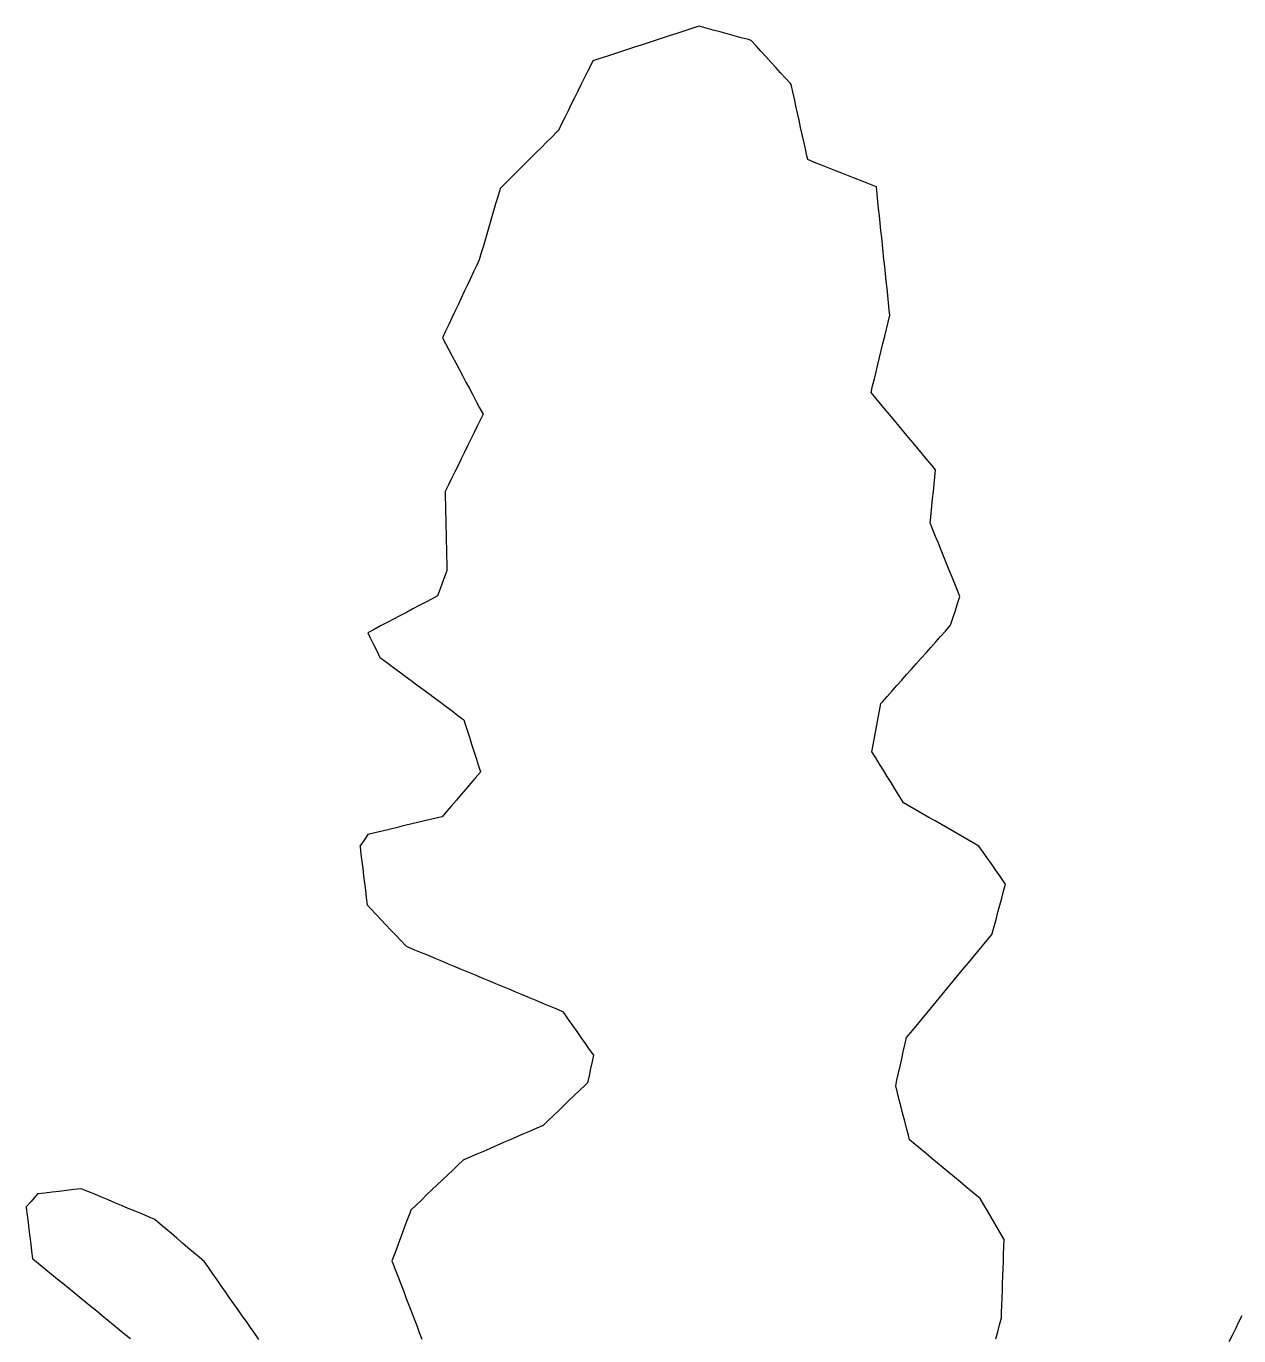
# Model space of a CAD drawing. Header units: millimetres. Extents: x 165 to 2352, y 1753 to 3323.
# Drawn here: x 1114.7 to 1281, y 3143.6 to 3323.2 of the extents above; entities that cross this region are included whole.
import ezdxf

# ---------------------------------------------------------------- set-up
doc = ezdxf.new("R2010")
doc.units = ezdxf.units.MM
doc.layers.add('ALL_ISLANDS', color=7, linetype='Continuous')
doc.layers.add('OUTLINE_ISLAND_01', color=7, linetype='Continuous')

msp = doc.modelspace()

# ---------------------------------------------------------------- linework, layer by layer
at = {"layer": 'ALL_ISLANDS'}
for points in [[(1247.6998, 3143.2129), (1247.9471, 3144.1818), (1248.1944, 3145.1508), (1248.4417, 3146.1197), (1248.4679, 3146.8459), (1248.504, 3147.8452), (1248.54, 3148.8446), (1248.5761, 3149.8439), (1248.6121, 3150.8433), (1248.6482, 3151.8426), (1248.6843, 3152.842), (1248.7203, 3153.8413), (1248.7564, 3154.8407), (1248.7924, 3155.84), (1248.8285, 3156.8394), (1248.5578, 3157.3026), (1248.0531, 3158.1659), (1247.5485, 3159.0293), (1247.0439, 3159.8926), (1246.5393, 3160.7559), (1246.0346, 3161.6193), (1245.53, 3162.4826), (1245.0838, 3162.8527), (1244.3142, 3163.4912), (1243.5445, 3164.1296), (1242.7749, 3164.7681), (1242.0052, 3165.4066), (1241.2355, 3166.045), (1240.4659, 3166.6835), (1239.6962, 3167.3219), (1238.9266, 3167.9604), (1238.1569, 3168.5989), (1237.3873, 3169.2373), (1236.6176, 3169.8758), (1235.8479, 3170.5142), (1235.6875, 3171.1403), (1235.4392, 3172.109), (1235.191, 3173.0777), (1234.9427, 3174.0464), (1234.6945, 3175.0151), (1234.4462, 3175.9838), (1234.1979, 3176.9525), (1233.9497, 3177.9211), (1234.1209, 3178.6861), (1234.3394, 3179.662), (1234.5578, 3180.6378), (1234.7762, 3181.6137), (1234.9947, 3182.5895), (1235.2131, 3183.5654), (1235.4315, 3184.5412), (1235.6486, 3184.8029), (1236.2871, 3185.5726), (1236.9255, 3186.3422), (1237.564, 3187.1119), (1238.2024, 3187.8816), (1238.8409, 3188.6512), (1239.4793, 3189.4209), (1240.1177, 3190.1906), (1240.7562, 3190.9602), (1241.3946, 3191.7299), (1242.0331, 3192.4996), (1242.6715, 3193.2693), (1243.31, 3194.0389), (1243.9484, 3194.8086), (1244.5869, 3195.5783), (1245.2253, 3196.3479), (1245.8637, 3197.1176), (1246.5022, 3197.8873), (1247.1406, 3198.6569), (1247.1856, 3198.8227), (1247.4473, 3199.7878), (1247.709, 3200.7529), (1247.9708, 3201.7181), (1248.2325, 3202.6832), (1248.4942, 3203.6484), (1248.756, 3204.6135), (1249.0177, 3205.5786), (1248.8029, 3205.8867), (1248.2309, 3206.707), (1247.6589, 3207.5272), (1247.0869, 3208.3475), (1246.515, 3209.1677), (1245.943, 3209.988), (1245.371, 3210.8083), (1244.584, 3211.2596), (1243.7165, 3211.757), (1242.849, 3212.2544), (1241.9815, 3212.7519), (1241.114, 3213.2493), (1240.2465, 3213.7468), (1239.379, 3214.2442), (1238.5115, 3214.7416), (1237.644, 3215.2391), (1236.7765, 3215.7365), (1235.909, 3216.234), (1235.0415, 3216.7314), (1234.9041, 3216.9526), (1234.3766, 3217.8022), (1233.8491, 3218.6517), (1233.3215, 3219.5012), (1232.794, 3220.3508), (1232.2664, 3221.2003), (1231.7389, 3222.0498), (1231.2114, 3222.8994), (1230.6838, 3223.7489), (1230.8165, 3224.4576), (1231.0004, 3225.4405), (1231.1843, 3226.4235), (1231.3683, 3227.4064), (1231.5522, 3228.3894), (1231.7361, 3229.3723), (1231.9201, 3230.3552), (1232.1214, 3230.5812), (1232.7866, 3231.3279), (1233.4519, 3232.0745), (1234.1171, 3232.8212), (1234.7823, 3233.5678), (1235.4475, 3234.3145), (1236.1127, 3235.0611), (1236.7779, 3235.8078), (1237.4431, 3236.5544), (1238.1084, 3237.3011), (1238.7736, 3238.0477), (1239.4388, 3238.7944), (1240.104, 3239.541), (1240.7692, 3240.2877), (1241.4344, 3241.0344), (1241.5012, 3241.2357), (1241.8158, 3242.1849), (1242.1304, 3243.1342), (1242.4449, 3244.0834), (1242.7595, 3245.0326), (1242.4308, 3245.8452), (1242.0558, 3246.7722), (1241.6808, 3247.6992), (1241.3057, 3248.6262), (1240.9307, 3249.5532), (1240.5557, 3250.4802), (1240.1807, 3251.4072), (1239.8057, 3252.3343), (1239.4306, 3253.2613), (1239.0556, 3254.1883), (1238.6806, 3255.1153), (1238.7143, 3255.4486), (1238.8148, 3256.4435), (1238.9154, 3257.4384), (1239.016, 3258.4333), (1239.1165, 3259.4283), (1239.2171, 3260.4232), (1239.3177, 3261.4181), (1239.4182, 3262.4131), (1238.9093, 3263.0216), (1238.2677, 3263.7887), (1237.6262, 3264.5558), (1236.9846, 3265.3229), (1236.3431, 3266.0899), (1235.7015, 3266.857), (1235.06, 3267.6241), (1234.4184, 3268.3912), (1233.7769, 3269.1583), (1233.1353, 3269.9253), (1232.4938, 3270.6924), (1231.8522, 3271.4595), (1231.2107, 3272.2266), (1230.5691, 3272.9937), (1230.7927, 3273.9163), (1231.0282, 3274.8882), (1231.2637, 3275.8601), (1231.4992, 3276.8319), (1231.7347, 3277.8038), (1231.9702, 3278.7757), (1232.2057, 3279.7476), (1232.4412, 3280.7194), (1232.6767, 3281.6913), (1232.9122, 3282.6632), (1233.1477, 3283.6351), (1233.0772, 3284.3068), (1232.9727, 3285.3013), (1232.8682, 3286.2958), (1232.7637, 3287.2904), (1232.6592, 3288.2849), (1232.5547, 3289.2794), (1232.4502, 3290.2739), (1232.3457, 3291.2685), (1232.2412, 3292.263), (1232.1367, 3293.2575), (1232.0322, 3294.252), (1231.9277, 3295.2466), (1231.8232, 3296.2411), (1231.7187, 3297.2356), (1231.6142, 3298.2301), (1231.5097, 3299.2247), (1231.4052, 3300.2192), (1231.3007, 3301.2137), (1231.1912, 3301.2572), (1230.2616, 3301.6259), (1229.3321, 3301.9946), (1228.4025, 3302.3633), (1227.473, 3302.7321), (1226.5435, 3303.1008), (1225.6139, 3303.4695), (1224.6844, 3303.8382), (1223.7548, 3304.207), (1222.8253, 3304.5757), (1221.8958, 3304.9444), (1221.7799, 3305.4698), (1221.5646, 3306.4464), (1221.3493, 3307.4229), (1221.1339, 3308.3995), (1220.9186, 3309.376), (1220.7033, 3310.3525), (1220.4879, 3311.3291), (1220.2726, 3312.3056), (1220.0573, 3313.2822), (1219.8419, 3314.2587), (1219.6266, 3315.2353), (1219.5036, 3315.3712), (1218.8328, 3316.1129), (1218.162, 3316.8545), (1217.4912, 3317.5961), (1216.8203, 3318.3378), (1216.1495, 3319.0794), (1215.4787, 3319.821), (1214.8079, 3320.5626), (1214.1371, 3321.3043), (1213.7436, 3321.4113), (1212.7787, 3321.6739), (1211.8138, 3321.9364), (1210.8488, 3322.1989), (1209.8839, 3322.4615), (1208.919, 3322.724), (1207.9541, 3322.9865), (1206.9891, 3323.249), (1206.669, 3323.1446), (1205.7182, 3322.8346), (1204.7675, 3322.5245), (1203.8168, 3322.2144), (1202.8661, 3321.9044), (1201.9154, 3321.5943), (1200.9647, 3321.2843), (1200.0139, 3320.9742), (1199.0632, 3320.6642), (1198.1125, 3320.3541), (1197.1618, 3320.044), (1196.2111, 3319.734), (1195.2603, 3319.4239), (1194.3096, 3319.1139), (1193.3589, 3318.8038), (1192.4082, 3318.4938), (1192.1216, 3317.9145), (1191.6783, 3317.0181), (1191.2349, 3316.1218), (1190.7915, 3315.2255), (1190.3481, 3314.3291), (1189.9048, 3313.4328), (1189.4614, 3312.5365), (1189.018, 3311.6401), (1188.5746, 3310.7438), (1188.1313, 3309.8474), (1187.6879, 3308.9511), (1187.4896, 3308.7531), (1186.7821, 3308.0464), (1186.0746, 3307.3397), (1185.3671, 3306.633), (1184.6596, 3305.9263), (1183.952, 3305.2196), (1183.2445, 3304.5129), (1182.537, 3303.8062), (1181.8295, 3303.0995), (1181.122, 3302.3928), (1180.4145, 3301.6861), (1179.707, 3300.9794), (1179.6518, 3300.791), (1179.3708, 3299.8312), (1179.0898, 3298.8715), (1178.8088, 3297.9118), (1178.5279, 3296.9521), (1178.2469, 3295.9924), (1177.9659, 3295.0327), (1177.6849, 3294.073), (1177.4039, 3293.1133), (1177.1229, 3292.1536), (1176.8419, 3291.1938), (1176.4984, 3290.4675), (1176.0708, 3289.5635), (1175.6433, 3288.6595), (1175.2157, 3287.7555), (1174.7882, 3286.8515), (1174.3606, 3285.9476), (1173.933, 3285.0436), (1173.5055, 3284.1396), (1173.0779, 3283.2356), (1172.6503, 3282.3316), (1172.2228, 3281.4276), (1171.7952, 3280.5236), (1172.2116, 3279.7382), (1172.68, 3278.8547), (1173.1484, 3277.9712), (1173.6168, 3277.0877), (1174.0853, 3276.2042), (1174.5537, 3275.3207), (1175.0221, 3274.4372), (1175.4905, 3273.5537), (1175.9589, 3272.6701), (1176.4273, 3271.7866), (1176.8957, 3270.9031), (1177.3641, 3270.0196), (1177.0125, 3269.303), (1176.5719, 3268.4053), (1176.1314, 3267.5076), (1175.6908, 3266.6099), (1175.2503, 3265.7121), (1174.8097, 3264.8144), (1174.3692, 3263.9167), (1173.9286, 3263.0189), (1173.4881, 3262.1212), (1173.0475, 3261.2235), (1172.607, 3260.3258), (1172.1664, 3259.428), (1172.185, 3258.6161), (1172.2078, 3257.6164), (1172.2306, 3256.6167), (1172.2535, 3255.6169), (1172.2763, 3254.6172), (1172.2991, 3253.6175), (1172.3219, 3252.6177), (1172.3448, 3251.618), (1172.3676, 3250.6182), (1172.3904, 3249.6185), (1172.4133, 3248.6188), (1172.1639, 3247.9406), (1171.8187, 3247.0021), (1171.4736, 3246.0635), (1171.1284, 3245.125), (1170.3791, 3244.7286), (1169.4952, 3244.2609), (1168.6113, 3243.7933), (1167.7274, 3243.3256), (1166.8435, 3242.858), (1165.9596, 3242.3903), (1165.0757, 3241.9227), (1164.1917, 3241.455), (1163.3078, 3240.9874), (1162.4239, 3240.5197), (1161.54, 3240.0521), (1161.8816, 3239.3658), (1162.3272, 3238.4706), (1162.7728, 3237.5753), (1163.2184, 3236.6801), (1163.4828, 3236.4837), (1164.2856, 3235.8874), (1165.0883, 3235.2911), (1165.8911, 3234.6948), (1166.6938, 3234.0985), (1167.4966, 3233.5022), (1168.2994, 3232.9059), (1169.1021, 3232.3096), (1169.9049, 3231.7133), (1170.7077, 3231.117), (1171.5104, 3230.5207), (1172.3132, 3229.9244), (1173.116, 3229.3282), (1173.9187, 3228.7319), (1174.7215, 3228.1356), (1174.8801, 3227.6407), (1175.1855, 3226.6885), (1175.4908, 3225.7362), (1175.7961, 3224.784), (1176.1014, 3223.8317), (1176.4067, 3222.8795), (1176.7121, 3221.9272), (1177.0174, 3220.975), (1176.9492, 3220.8952), (1176.2998, 3220.1348), (1175.6503, 3219.3744), (1175.0009, 3218.614), (1174.3514, 3217.8536), (1173.702, 3217.0931), (1173.0525, 3216.3327), (1172.4031, 3215.5723), (1171.7536, 3214.8119), (1171.2927, 3214.7033), (1170.3194, 3214.4739), (1169.346, 3214.2446), (1168.3727, 3214.0152), (1167.3994, 3213.7858), (1166.426, 3213.5564), (1165.4527, 3213.327), (1164.4793, 3213.0977), (1163.506, 3212.8683), (1162.5327, 3212.6389), (1161.5593, 3212.4095), (1161.0392, 3211.6257), (1160.4863, 3210.7925), (1160.4987, 3210.6909), (1160.62, 3209.6982), (1160.7413, 3208.7056), (1160.8627, 3207.713), (1160.984, 3206.7204), (1161.1053, 3205.7278), (1161.2267, 3204.7352), (1161.348, 3203.7426), (1161.4693, 3202.75), (1161.9707, 3202.2138), (1162.6536, 3201.4833), (1163.3365, 3200.7528), (1164.0195, 3200.0224), (1164.7024, 3199.2919), (1165.3854, 3198.5614), (1166.0683, 3197.831), (1166.7513, 3197.1005), (1167.0508, 3196.9756), (1167.9737, 3196.5907), (1168.8967, 3196.2058), (1169.8197, 3195.821), (1170.7426, 3195.4361), (1171.6656, 3195.0512), (1172.5886, 3194.6663), (1173.5115, 3194.2815), (1174.4345, 3193.8966), (1175.3575, 3193.5117), (1176.2804, 3193.1268), (1177.2034, 3192.7419), (1178.1264, 3192.3571), (1179.0493, 3191.9722), (1179.9723, 3191.5873), (1180.8953, 3191.2024), (1181.8183, 3190.8176), (1182.7412, 3190.4327), (1183.6642, 3190.0478), (1184.5872, 3189.6629), (1185.5101, 3189.2781), (1186.4331, 3188.8932), (1187.3561, 3188.5083), (1188.279, 3188.1234), (1188.479, 3187.8382), (1189.053, 3187.0193), (1189.627, 3186.2004), (1190.201, 3185.3816), (1190.775, 3184.5627), (1191.349, 3183.7439), (1191.923, 3182.925), (1192.4969, 3182.1061), (1192.3152, 3181.2628), (1192.1046, 3180.2852), (1191.894, 3179.3077), (1191.6834, 3178.3301), (1191.3571, 3178.0171), (1190.6354, 3177.3249), (1189.9137, 3176.6327), (1189.192, 3175.9405), (1188.4704, 3175.2483), (1187.7487, 3174.556), (1187.027, 3173.8638), (1186.3053, 3173.1716), (1185.5836, 3172.4794), (1184.7457, 3172.1159), (1183.8282, 3171.718), (1182.9108, 3171.32), (1181.9934, 3170.9221), (1181.076, 3170.5241), (1180.1586, 3170.1262), (1179.2412, 3169.7282), (1178.3238, 3169.3303), (1177.4064, 3168.9323), (1176.489, 3168.5344), (1175.5716, 3168.1364), (1174.6542, 3167.7385), (1173.9701, 3167.0873), (1173.2459, 3166.3977), (1172.5216, 3165.7082), (1171.7974, 3165.0187), (1171.0731, 3164.3291), (1170.3489, 3163.6396), (1169.6246, 3162.9501), (1168.9004, 3162.2605), (1168.1761, 3161.571), (1167.4518, 3160.8815), (1167.2997, 3160.4711), (1166.9521, 3159.5334), (1166.6046, 3158.5957), (1166.257, 3157.6581), (1165.9094, 3156.7204), (1165.5619, 3155.7828), (1165.2143, 3154.8451), (1164.8667, 3153.9075), (1165.0457, 3153.4402), (1165.4034, 3152.5063), (1165.7611, 3151.5725), (1166.1188, 3150.6387), (1166.4765, 3149.7048), (1166.8342, 3148.771), (1167.1919, 3147.8372), (1167.5496, 3146.9033), (1167.9073, 3145.9695), (1168.265, 3145.0357), (1168.6227, 3144.1018), (1168.9804, 3143.168)], [(1146.6297, 3143.1197), (1146.0557, 3143.9386), (1145.4818, 3144.7575), (1144.9079, 3145.5764), (1144.3339, 3146.3953), (1143.76, 3147.2142), (1143.1861, 3148.0331), (1142.6122, 3148.852), (1142.0382, 3149.6709), (1141.4643, 3150.4898), (1140.8904, 3151.3087), (1140.3164, 3152.1276), (1139.7425, 3152.9465), (1139.1686, 3153.7654), (1138.4171, 3154.4073), (1137.6568, 3155.0568), (1136.8964, 3155.7063), (1136.1361, 3156.3558), (1135.3757, 3157.0054), (1134.6154, 3157.6549), (1133.855, 3158.3044), (1133.0947, 3158.9539), (1132.3343, 3159.6034), (1131.4834, 3159.9589), (1130.5607, 3160.3443), (1129.638, 3160.7298), (1128.7152, 3161.1153), (1127.7925, 3161.5008), (1126.8698, 3161.8862), (1125.9471, 3162.2717), (1125.0244, 3162.6572), (1124.1016, 3163.0426), (1123.1789, 3163.4281), (1122.2562, 3163.8136), (1122.2307, 3163.8105), (1121.2379, 3163.6903), (1120.2452, 3163.5701), (1119.2524, 3163.4499), (1118.2597, 3163.3297), (1117.2669, 3163.2095), (1116.2742, 3163.0893), (1116.0311, 3162.8136), (1115.3699, 3162.0634), (1114.7087, 3161.3133), (1114.7246, 3161.1825), (1114.8453, 3160.1898), (1114.9661, 3159.1971), (1115.0869, 3158.2045), (1115.2077, 3157.2118), (1115.3285, 3156.2191), (1115.4493, 3155.2264), (1115.57, 3154.2337), (1115.8557, 3154.0004), (1116.6301, 3153.3677), (1117.4045, 3152.735), (1118.1789, 3152.1023), (1118.9533, 3151.4696), (1119.7277, 3150.837), (1120.5021, 3150.2043), (1121.2765, 3149.5716), (1122.0509, 3148.9389), (1122.8253, 3148.3062), (1123.5997, 3147.6735), (1124.3741, 3147.0408), (1125.1485, 3146.4081), (1125.9229, 3145.7754), (1126.6973, 3145.1427), (1127.4717, 3144.51), (1128.2461, 3143.8774), (1129.0205, 3143.2447)], [(1281.421, 3146.3887), (1280.9801, 3145.4911), (1280.5392, 3144.5935), (1280.0984, 3143.696), (1279.6575, 3142.7984)]]:
    msp.add_lwpolyline(points, dxfattribs=at)
at = {"layer": 'OUTLINE_ISLAND_01'}
for points in [[(1247.6998, 3143.2129), (1247.9471, 3144.1818), (1248.1944, 3145.1508), (1248.4417, 3146.1197), (1248.4679, 3146.8459), (1248.504, 3147.8452), (1248.54, 3148.8446), (1248.5761, 3149.8439), (1248.6121, 3150.8433), (1248.6482, 3151.8426), (1248.6843, 3152.842), (1248.7203, 3153.8413), (1248.7564, 3154.8407), (1248.7924, 3155.84), (1248.8285, 3156.8394), (1248.5578, 3157.3026), (1248.0531, 3158.1659), (1247.5485, 3159.0293), (1247.0439, 3159.8926), (1246.5393, 3160.7559), (1246.0346, 3161.6193), (1245.53, 3162.4826), (1245.0838, 3162.8527), (1244.3142, 3163.4912), (1243.5445, 3164.1296), (1242.7749, 3164.7681), (1242.0052, 3165.4066), (1241.2355, 3166.045), (1240.4659, 3166.6835), (1239.6962, 3167.3219), (1238.9266, 3167.9604), (1238.1569, 3168.5989), (1237.3873, 3169.2373), (1236.6176, 3169.8758), (1235.8479, 3170.5142), (1235.6875, 3171.1403), (1235.4392, 3172.109), (1235.191, 3173.0777), (1234.9427, 3174.0464), (1234.6945, 3175.0151), (1234.4462, 3175.9838), (1234.1979, 3176.9525), (1233.9497, 3177.9211), (1234.1209, 3178.6861), (1234.3394, 3179.662), (1234.5578, 3180.6378), (1234.7762, 3181.6137), (1234.9947, 3182.5895), (1235.2131, 3183.5654), (1235.4315, 3184.5412), (1235.6486, 3184.8029), (1236.2871, 3185.5726), (1236.9255, 3186.3422), (1237.564, 3187.1119), (1238.2024, 3187.8816), (1238.8409, 3188.6512), (1239.4793, 3189.4209), (1240.1177, 3190.1906), (1240.7562, 3190.9602), (1241.3946, 3191.7299), (1242.0331, 3192.4996), (1242.6715, 3193.2693), (1243.31, 3194.0389), (1243.9484, 3194.8086), (1244.5869, 3195.5783), (1245.2253, 3196.3479), (1245.8637, 3197.1176), (1246.5022, 3197.8873), (1247.1406, 3198.6569), (1247.1856, 3198.8227), (1247.4473, 3199.7878), (1247.709, 3200.7529), (1247.9708, 3201.7181), (1248.2325, 3202.6832), (1248.4942, 3203.6484), (1248.756, 3204.6135), (1249.0177, 3205.5786), (1248.8029, 3205.8867), (1248.2309, 3206.707), (1247.6589, 3207.5272), (1247.0869, 3208.3475), (1246.515, 3209.1677), (1245.943, 3209.988), (1245.371, 3210.8083), (1244.584, 3211.2596), (1243.7165, 3211.757), (1242.849, 3212.2544), (1241.9815, 3212.7519), (1241.114, 3213.2493), (1240.2465, 3213.7468), (1239.379, 3214.2442), (1238.5115, 3214.7416), (1237.644, 3215.2391), (1236.7765, 3215.7365), (1235.909, 3216.234), (1235.0415, 3216.7314), (1234.9041, 3216.9526), (1234.3766, 3217.8022), (1233.8491, 3218.6517), (1233.3215, 3219.5012), (1232.794, 3220.3508), (1232.2664, 3221.2003), (1231.7389, 3222.0498), (1231.2114, 3222.8994), (1230.6838, 3223.7489), (1230.8165, 3224.4576), (1231.0004, 3225.4405), (1231.1843, 3226.4235), (1231.3683, 3227.4064), (1231.5522, 3228.3894), (1231.7361, 3229.3723), (1231.9201, 3230.3552), (1232.1214, 3230.5812), (1232.7866, 3231.3279), (1233.4519, 3232.0745), (1234.1171, 3232.8212), (1234.7823, 3233.5678), (1235.4475, 3234.3145), (1236.1127, 3235.0611), (1236.7779, 3235.8078), (1237.4431, 3236.5544), (1238.1084, 3237.3011), (1238.7736, 3238.0477), (1239.4388, 3238.7944), (1240.104, 3239.541), (1240.7692, 3240.2877), (1241.4344, 3241.0344), (1241.5012, 3241.2357), (1241.8158, 3242.1849), (1242.1304, 3243.1342), (1242.4449, 3244.0834), (1242.7595, 3245.0326), (1242.4308, 3245.8452), (1242.0558, 3246.7722), (1241.6808, 3247.6992), (1241.3057, 3248.6262), (1240.9307, 3249.5532), (1240.5557, 3250.4802), (1240.1807, 3251.4072), (1239.8057, 3252.3343), (1239.4306, 3253.2613), (1239.0556, 3254.1883), (1238.6806, 3255.1153), (1238.7143, 3255.4486), (1238.8148, 3256.4435), (1238.9154, 3257.4384), (1239.016, 3258.4333), (1239.1165, 3259.4283), (1239.2171, 3260.4232), (1239.3177, 3261.4181), (1239.4182, 3262.4131), (1238.9093, 3263.0216), (1238.2677, 3263.7887), (1237.6262, 3264.5558), (1236.9846, 3265.3229), (1236.3431, 3266.0899), (1235.7015, 3266.857), (1235.06, 3267.6241), (1234.4184, 3268.3912), (1233.7769, 3269.1583), (1233.1353, 3269.9253), (1232.4938, 3270.6924), (1231.8522, 3271.4595), (1231.2107, 3272.2266), (1230.5691, 3272.9937), (1230.7927, 3273.9163), (1231.0282, 3274.8882), (1231.2637, 3275.8601), (1231.4992, 3276.8319), (1231.7347, 3277.8038), (1231.9702, 3278.7757), (1232.2057, 3279.7476), (1232.4412, 3280.7194), (1232.6767, 3281.6913), (1232.9122, 3282.6632), (1233.1477, 3283.6351), (1233.0772, 3284.3068), (1232.9727, 3285.3013), (1232.8682, 3286.2958), (1232.7637, 3287.2904), (1232.6592, 3288.2849), (1232.5547, 3289.2794), (1232.4502, 3290.2739), (1232.3457, 3291.2685), (1232.2412, 3292.263), (1232.1367, 3293.2575), (1232.0322, 3294.252), (1231.9277, 3295.2466), (1231.8232, 3296.2411), (1231.7187, 3297.2356), (1231.6142, 3298.2301), (1231.5097, 3299.2247), (1231.4052, 3300.2192), (1231.3007, 3301.2137), (1231.1912, 3301.2572), (1230.2616, 3301.6259), (1229.3321, 3301.9946), (1228.4025, 3302.3633), (1227.473, 3302.7321), (1226.5435, 3303.1008), (1225.6139, 3303.4695), (1224.6844, 3303.8382), (1223.7548, 3304.207), (1222.8253, 3304.5757), (1221.8958, 3304.9444), (1221.7799, 3305.4698), (1221.5646, 3306.4464), (1221.3493, 3307.4229), (1221.1339, 3308.3995), (1220.9186, 3309.376), (1220.7033, 3310.3525), (1220.4879, 3311.3291), (1220.2726, 3312.3056), (1220.0573, 3313.2822), (1219.8419, 3314.2587), (1219.6266, 3315.2353), (1219.5036, 3315.3712), (1218.8328, 3316.1129), (1218.162, 3316.8545), (1217.4912, 3317.5961), (1216.8203, 3318.3378), (1216.1495, 3319.0794), (1215.4787, 3319.821), (1214.8079, 3320.5626), (1214.1371, 3321.3043), (1213.7436, 3321.4113), (1212.7787, 3321.6739), (1211.8138, 3321.9364), (1210.8488, 3322.1989), (1209.8839, 3322.4615), (1208.919, 3322.724), (1207.9541, 3322.9865), (1206.9891, 3323.249), (1206.669, 3323.1446), (1205.7182, 3322.8346), (1204.7675, 3322.5245), (1203.8168, 3322.2144), (1202.8661, 3321.9044), (1201.9154, 3321.5943), (1200.9647, 3321.2843), (1200.0139, 3320.9742), (1199.0632, 3320.6642), (1198.1125, 3320.3541), (1197.1618, 3320.044), (1196.2111, 3319.734), (1195.2603, 3319.4239), (1194.3096, 3319.1139), (1193.3589, 3318.8038), (1192.4082, 3318.4938), (1192.1216, 3317.9145), (1191.6783, 3317.0181), (1191.2349, 3316.1218), (1190.7915, 3315.2255), (1190.3481, 3314.3291), (1189.9048, 3313.4328), (1189.4614, 3312.5365), (1189.018, 3311.6401), (1188.5746, 3310.7438), (1188.1313, 3309.8474), (1187.6879, 3308.9511), (1187.4896, 3308.7531), (1186.7821, 3308.0464), (1186.0746, 3307.3397), (1185.3671, 3306.633), (1184.6596, 3305.9263), (1183.952, 3305.2196), (1183.2445, 3304.5129), (1182.537, 3303.8062), (1181.8295, 3303.0995), (1181.122, 3302.3928), (1180.4145, 3301.6861), (1179.707, 3300.9794), (1179.6518, 3300.791), (1179.3708, 3299.8312), (1179.0898, 3298.8715), (1178.8088, 3297.9118), (1178.5279, 3296.9521), (1178.2469, 3295.9924), (1177.9659, 3295.0327), (1177.6849, 3294.073), (1177.4039, 3293.1133), (1177.1229, 3292.1536), (1176.8419, 3291.1938), (1176.4984, 3290.4675), (1176.0708, 3289.5635), (1175.6433, 3288.6595), (1175.2157, 3287.7555), (1174.7882, 3286.8515), (1174.3606, 3285.9476), (1173.933, 3285.0436), (1173.5055, 3284.1396), (1173.0779, 3283.2356), (1172.6503, 3282.3316), (1172.2228, 3281.4276), (1171.7952, 3280.5236), (1172.2116, 3279.7382), (1172.68, 3278.8547), (1173.1484, 3277.9712), (1173.6168, 3277.0877), (1174.0853, 3276.2042), (1174.5537, 3275.3207), (1175.0221, 3274.4372), (1175.4905, 3273.5537), (1175.9589, 3272.6701), (1176.4273, 3271.7866), (1176.8957, 3270.9031), (1177.3641, 3270.0196), (1177.0125, 3269.303), (1176.5719, 3268.4053), (1176.1314, 3267.5076), (1175.6908, 3266.6099), (1175.2503, 3265.7121), (1174.8097, 3264.8144), (1174.3692, 3263.9167), (1173.9286, 3263.0189), (1173.4881, 3262.1212), (1173.0475, 3261.2235), (1172.607, 3260.3258), (1172.1664, 3259.428), (1172.185, 3258.6161), (1172.2078, 3257.6164), (1172.2306, 3256.6167), (1172.2535, 3255.6169), (1172.2763, 3254.6172), (1172.2991, 3253.6175), (1172.3219, 3252.6177), (1172.3448, 3251.618), (1172.3676, 3250.6182), (1172.3904, 3249.6185), (1172.4133, 3248.6188), (1172.1639, 3247.9406), (1171.8187, 3247.0021), (1171.4736, 3246.0635), (1171.1284, 3245.125), (1170.3791, 3244.7286), (1169.4952, 3244.2609), (1168.6113, 3243.7933), (1167.7274, 3243.3256), (1166.8435, 3242.858), (1165.9596, 3242.3903), (1165.0757, 3241.9227), (1164.1917, 3241.455), (1163.3078, 3240.9874), (1162.4239, 3240.5197), (1161.54, 3240.0521), (1161.8816, 3239.3658), (1162.3272, 3238.4706), (1162.7728, 3237.5753), (1163.2184, 3236.6801), (1163.4828, 3236.4837), (1164.2856, 3235.8874), (1165.0883, 3235.2911), (1165.8911, 3234.6948), (1166.6938, 3234.0985), (1167.4966, 3233.5022), (1168.2994, 3232.9059), (1169.1021, 3232.3096), (1169.9049, 3231.7133), (1170.7077, 3231.117), (1171.5104, 3230.5207), (1172.3132, 3229.9244), (1173.116, 3229.3282), (1173.9187, 3228.7319), (1174.7215, 3228.1356), (1174.8801, 3227.6407), (1175.1855, 3226.6885), (1175.4908, 3225.7362), (1175.7961, 3224.784), (1176.1014, 3223.8317), (1176.4067, 3222.8795), (1176.7121, 3221.9272), (1177.0174, 3220.975), (1176.9492, 3220.8952), (1176.2998, 3220.1348), (1175.6503, 3219.3744), (1175.0009, 3218.614), (1174.3514, 3217.8536), (1173.702, 3217.0931), (1173.0525, 3216.3327), (1172.4031, 3215.5723), (1171.7536, 3214.8119), (1171.2927, 3214.7033), (1170.3194, 3214.4739), (1169.346, 3214.2446), (1168.3727, 3214.0152), (1167.3994, 3213.7858), (1166.426, 3213.5564), (1165.4527, 3213.327), (1164.4793, 3213.0977), (1163.506, 3212.8683), (1162.5327, 3212.6389), (1161.5593, 3212.4095), (1161.0392, 3211.6257), (1160.4863, 3210.7925), (1160.4987, 3210.6909), (1160.62, 3209.6982), (1160.7413, 3208.7056), (1160.8627, 3207.713), (1160.984, 3206.7204), (1161.1053, 3205.7278), (1161.2267, 3204.7352), (1161.348, 3203.7426), (1161.4693, 3202.75), (1161.9707, 3202.2138), (1162.6536, 3201.4833), (1163.3365, 3200.7528), (1164.0195, 3200.0224), (1164.7024, 3199.2919), (1165.3854, 3198.5614), (1166.0683, 3197.831), (1166.7513, 3197.1005), (1167.0508, 3196.9756), (1167.9737, 3196.5907), (1168.8967, 3196.2058), (1169.8197, 3195.821), (1170.7426, 3195.4361), (1171.6656, 3195.0512), (1172.5886, 3194.6663), (1173.5115, 3194.2815), (1174.4345, 3193.8966), (1175.3575, 3193.5117), (1176.2804, 3193.1268), (1177.2034, 3192.7419), (1178.1264, 3192.3571), (1179.0493, 3191.9722), (1179.9723, 3191.5873), (1180.8953, 3191.2024), (1181.8183, 3190.8176), (1182.7412, 3190.4327), (1183.6642, 3190.0478), (1184.5872, 3189.6629), (1185.5101, 3189.2781), (1186.4331, 3188.8932), (1187.3561, 3188.5083), (1188.279, 3188.1234), (1188.479, 3187.8382), (1189.053, 3187.0193), (1189.627, 3186.2004), (1190.201, 3185.3816), (1190.775, 3184.5627), (1191.349, 3183.7439), (1191.923, 3182.925), (1192.4969, 3182.1061), (1192.3152, 3181.2628), (1192.1046, 3180.2852), (1191.894, 3179.3077), (1191.6834, 3178.3301), (1191.3571, 3178.0171), (1190.6354, 3177.3249), (1189.9137, 3176.6327), (1189.192, 3175.9405), (1188.4704, 3175.2483), (1187.7487, 3174.556), (1187.027, 3173.8638), (1186.3053, 3173.1716), (1185.5836, 3172.4794), (1184.7457, 3172.1159), (1183.8282, 3171.718), (1182.9108, 3171.32), (1181.9934, 3170.9221), (1181.076, 3170.5241), (1180.1586, 3170.1262), (1179.2412, 3169.7282), (1178.3238, 3169.3303), (1177.4064, 3168.9323), (1176.489, 3168.5344), (1175.5716, 3168.1364), (1174.6542, 3167.7385), (1173.9701, 3167.0873), (1173.2459, 3166.3977), (1172.5216, 3165.7082), (1171.7974, 3165.0187), (1171.0731, 3164.3291), (1170.3489, 3163.6396), (1169.6246, 3162.9501), (1168.9004, 3162.2605), (1168.1761, 3161.571), (1167.4518, 3160.8815), (1167.2997, 3160.4711), (1166.9521, 3159.5334), (1166.6046, 3158.5957), (1166.257, 3157.6581), (1165.9094, 3156.7204), (1165.5619, 3155.7828), (1165.2143, 3154.8451), (1164.8667, 3153.9075), (1165.0457, 3153.4402), (1165.4034, 3152.5063), (1165.7611, 3151.5725), (1166.1188, 3150.6387), (1166.4765, 3149.7048), (1166.8342, 3148.771), (1167.1919, 3147.8372), (1167.5496, 3146.9033), (1167.9073, 3145.9695), (1168.265, 3145.0357), (1168.6227, 3144.1018), (1168.9804, 3143.168)], [(1146.6297, 3143.1197), (1146.0557, 3143.9386), (1145.4818, 3144.7575), (1144.9079, 3145.5764), (1144.3339, 3146.3953), (1143.76, 3147.2142), (1143.1861, 3148.0331), (1142.6122, 3148.852), (1142.0382, 3149.6709), (1141.4643, 3150.4898), (1140.8904, 3151.3087), (1140.3164, 3152.1276), (1139.7425, 3152.9465), (1139.1686, 3153.7654), (1138.4171, 3154.4073), (1137.6568, 3155.0568), (1136.8964, 3155.7063), (1136.1361, 3156.3558), (1135.3757, 3157.0054), (1134.6154, 3157.6549), (1133.855, 3158.3044), (1133.0947, 3158.9539), (1132.3343, 3159.6034), (1131.4834, 3159.9589), (1130.5607, 3160.3443), (1129.638, 3160.7298), (1128.7152, 3161.1153), (1127.7925, 3161.5008), (1126.8698, 3161.8862), (1125.9471, 3162.2717), (1125.0244, 3162.6572), (1124.1016, 3163.0426), (1123.1789, 3163.4281), (1122.2562, 3163.8136), (1122.2307, 3163.8105), (1121.2379, 3163.6903), (1120.2452, 3163.5701), (1119.2524, 3163.4499), (1118.2597, 3163.3297), (1117.2669, 3163.2095), (1116.2742, 3163.0893), (1116.0311, 3162.8136), (1115.3699, 3162.0634), (1114.7087, 3161.3133), (1114.7246, 3161.1825), (1114.8453, 3160.1898), (1114.9661, 3159.1971), (1115.0869, 3158.2045), (1115.2077, 3157.2118), (1115.3285, 3156.2191), (1115.4493, 3155.2264), (1115.57, 3154.2337), (1115.8557, 3154.0004), (1116.6301, 3153.3677), (1117.4045, 3152.735), (1118.1789, 3152.1023), (1118.9533, 3151.4696), (1119.7277, 3150.837), (1120.5021, 3150.2043), (1121.2765, 3149.5716), (1122.0509, 3148.9389), (1122.8253, 3148.3062), (1123.5997, 3147.6735), (1124.3741, 3147.0408), (1125.1485, 3146.4081), (1125.9229, 3145.7754), (1126.6973, 3145.1427), (1127.4717, 3144.51), (1128.2461, 3143.8774), (1129.0205, 3143.2447)], [(1281.421, 3146.3887), (1280.9801, 3145.4911), (1280.5392, 3144.5935), (1280.0984, 3143.696), (1279.6575, 3142.7984)]]:
    msp.add_lwpolyline(points, dxfattribs=at)

doc.saveas('drawing.dxf')
